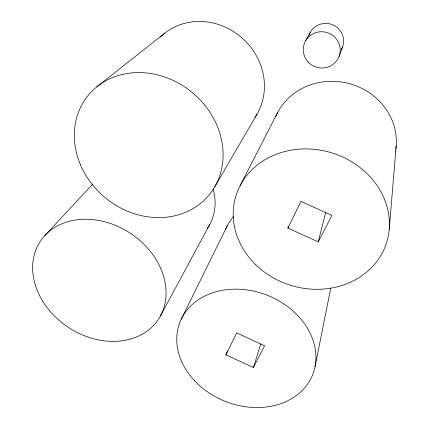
<?xml version="1.0" encoding="UTF-8"?>
<svg xmlns="http://www.w3.org/2000/svg" width="429" height="429" viewBox="0 0 429 429"><rect width="100%" height="100%" fill="white"/><g stroke="black" fill="none" stroke-linecap="round" stroke-linejoin="round"><path stroke-width="0.64" d="M389.242 229.166L396.187 145.871M315.036 366.682L330.797 287.988M288.309 226.796L287.886 228.051L318.238 241.902L325.799 212.028M227.343 351.051L225.938 354.81L253.394 367.546L260.794 344.02M339.066 56.44L342.594 46.863M225.938 354.81L236.663 332.866L264.618 345.795L253.394 367.546M287.886 228.051L300.938 201.346L331.901 215.433L318.238 241.902M181.226 319.235L227.306 225.767M240.036 185.843L277.472 112.806M160.371 316.017L209.819 224.313M305.62 40.798L310.408 32.154M214.666 186.942L257.019 114.178M44.873 235.505L92.653 184.17M96.697 86.926L164.983 33.022M225.563 229.719A57.792 49.641 20.2 0 1 233.692 216.382M275.745 116.474A62.688 57.99 13 0 1 349.394 83.644A62.688 57.99 13 0 1 395.849 148.938M395.533 150.965A62.688 57.99 13 0 1 395.34 151.968M309.234 34.631A17.771 17.455 13.9 0 1 332.952 24.903A17.771 17.455 13.9 0 1 341.741 48.82M341.602 49.088A17.771 17.455 13.9 0 1 341.302 49.619M308.934 35.489A17.771 17.455 13.9 0 1 309.132 34.915M213.224 189.409A57.384 49.147 34.5 0 1 208.521 226.533M208.06 227.252A57.384 49.147 34.5 0 1 207.094 228.662M160.414 37.033A62.312 57.266 43.2 0 1 230.984 30.019A62.312 57.266 43.2 0 1 263.572 96.117L263.385 97.136A62.312 57.266 43.2 0 1 254.88 117.551M194.337 380.485A71.37 57.062 21.6 0 0 312.409 375.343A71.37 57.062 21.6 0 0 232.293 289.221A71.37 57.062 21.6 0 0 194.337 380.485M255.807 264.795A78.888 69.337 16.9 0 0 386.679 242.433A78.888 69.337 16.9 0 0 291.463 150.107A78.888 69.337 16.9 0 0 255.807 264.795M308.119 61.948A18.522 18.098 16.9 0 0 339.377 55.545A18.522 18.098 16.9 0 0 317.744 32.116A18.522 18.098 16.9 0 0 308.119 61.948M42.873 301.442A70.758 56.355 33.4 0 0 158.349 319.38A70.758 56.355 33.4 0 0 96.831 220.109A70.758 56.355 33.4 0 0 42.873 301.442M80.496 164.811A78.309 68.254 39.6 0 0 208.515 195.64A78.309 68.254 39.6 0 0 157.137 74.802A78.309 68.254 39.6 0 0 80.496 164.811"/></g></svg>
